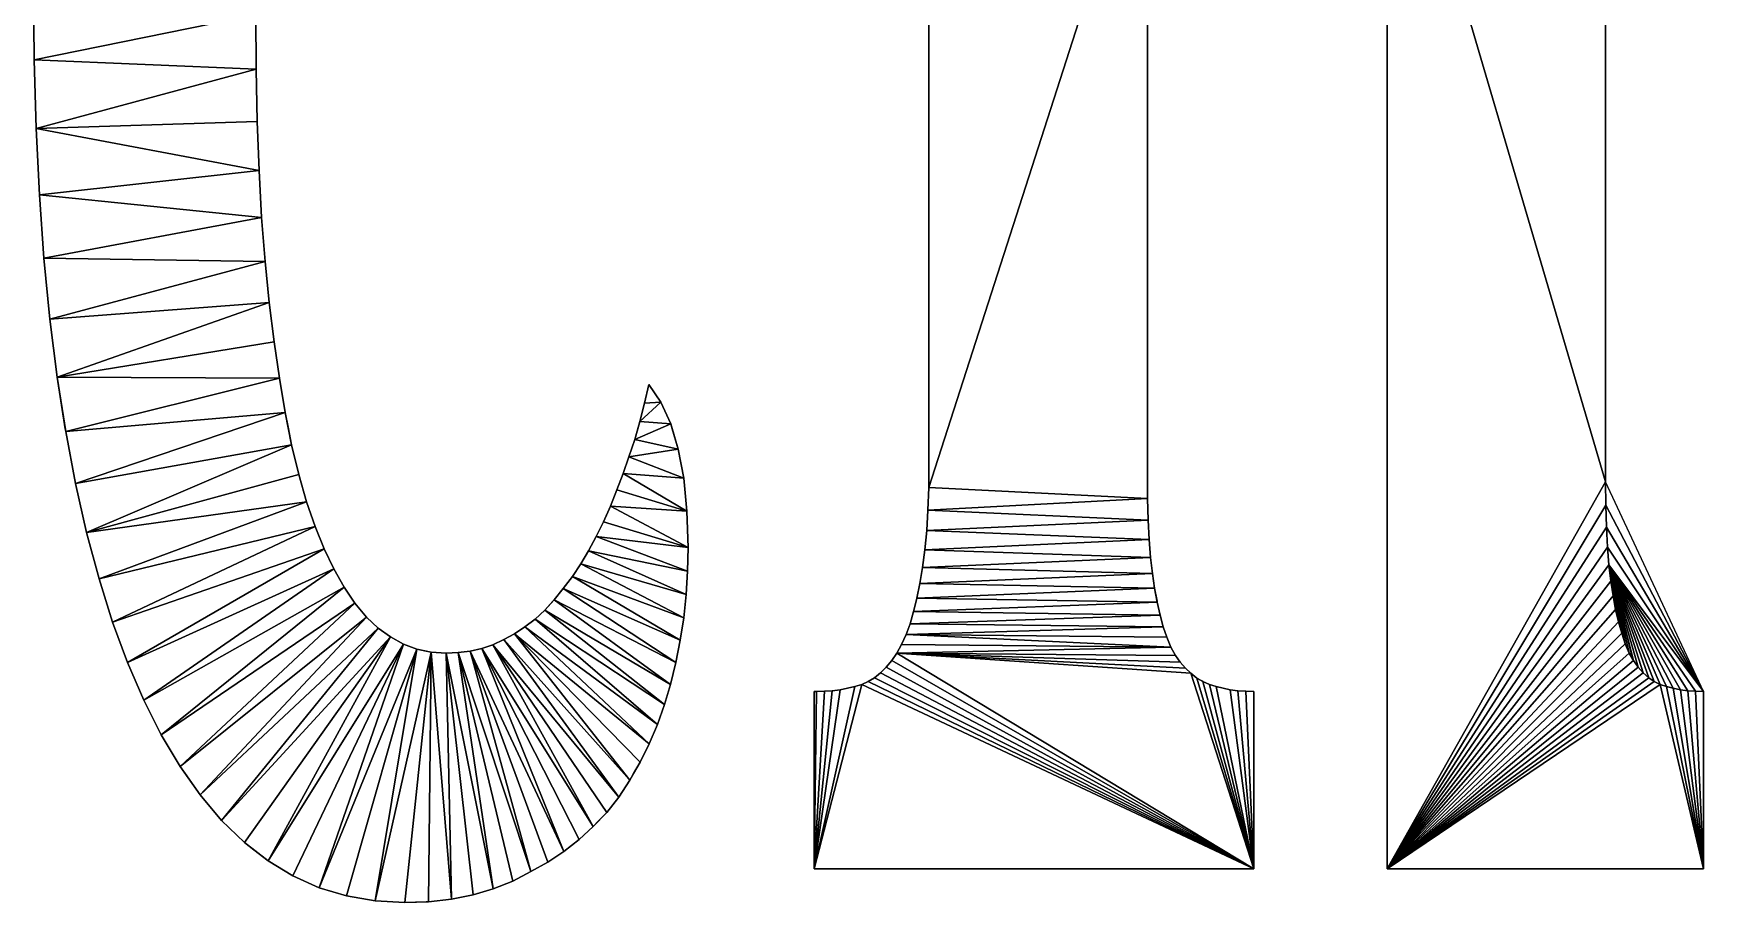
# Model space of a CAD drawing. Header units: inches. Extents: x 62 to 1153, y 3 to 780.
# Drawn here: x 96.132 to 101.093, y 13.444 to 16.026 of the extents above; entities that cross this region are included whole.
import ezdxf

# ---------------------------------------------------------------- set-up
doc = ezdxf.new("R2010")
doc.units = ezdxf.units.IN
doc.header["$MEASUREMENT"] = 0
doc.layers.add('Base', color=3, linetype='Continuous')

msp = doc.modelspace()

# ---------------------------------------------------------------- linework, layer by layer
at = {"layer": 'Base'}
for points in [[(98.792, 17.7395, -43), (98.792, 14.6775, -43), (99.441, 16.6965, -43)], [(98.792, 17.7395, -44), (98.792, 14.6775, -44), (98.792, 17.7395, -43)], [(98.792, 14.6775, -43), (98.792, 17.7395, -43), (98.792, 14.6775, -44)], [(100.153, 16.8995, -43), (100.802, 14.6945, -43), (100.802, 17.0655, -43)], [(100.802, 17.0655, -43), (100.802, 14.6945, -43), (100.802, 14.6945, -44)], [(100.802, 17.0655, -43), (100.802, 14.6945, -44), (100.802, 17.0655, -44)], [(100.153, 16.8995, -43), (100.153, 13.5445, -43), (100.802, 14.6945, -43)], [(100.153, 13.5445, -43), (100.153, 16.8995, -43), (100.153, 16.8995, -44)], [(100.153, 16.8995, -44), (100.153, 13.5445, -44), (100.153, 13.5445, -43)], [(99.441, 16.6965, -43), (98.792, 14.6775, -43), (99.441, 14.6445, -43)], [(99.441, 16.6965, -43), (99.441, 14.6445, -43), (99.441, 14.6445, -44)], [(99.441, 16.6965, -43), (99.441, 14.6445, -44), (99.441, 16.6965, -44)], [(96.132, 16.1595, -44), (96.134, 15.9475, -44), (96.134, 15.9475, -43)], [(96.132, 16.1595, -44), (96.134, 15.9475, -43), (96.132, 16.1595, -43)], [(96.132, 16.1595, -43), (96.134, 15.9475, -43), (96.793, 16.0815, -43)], [(96.794, 15.9195, -43), (96.793, 16.0815, -43), (96.134, 15.9475, -43)], [(96.793, 16.0815, -44), (96.793, 16.0815, -43), (96.794, 15.9195, -43)], [(96.793, 16.0815, -44), (96.794, 15.9195, -43), (96.794, 15.9195, -44)], [(96.134, 15.9475, -43), (96.14, 15.7435, -43), (96.794, 15.9195, -43)], [(96.14, 15.7435, -43), (96.134, 15.9475, -43), (96.14, 15.7435, -44)], [(96.134, 15.9475, -44), (96.14, 15.7435, -44), (96.134, 15.9475, -43)], [(96.797, 15.7645, -43), (96.794, 15.9195, -43), (96.14, 15.7435, -43)], [(96.794, 15.9195, -44), (96.794, 15.9195, -43), (96.797, 15.7645, -44)], [(96.794, 15.9195, -43), (96.797, 15.7645, -43), (96.797, 15.7645, -44)], [(96.803, 15.6185, -43), (96.797, 15.7645, -43), (96.14, 15.7435, -43)], [(96.14, 15.7435, -43), (96.15, 15.5465, -43), (96.803, 15.6185, -43)], [(96.14, 15.7435, -44), (96.15, 15.5465, -44), (96.15, 15.5465, -43)], [(96.14, 15.7435, -44), (96.15, 15.5465, -43), (96.14, 15.7435, -43)], [(96.797, 15.7645, -44), (96.797, 15.7645, -43), (96.803, 15.6185, -43)], [(96.797, 15.7645, -44), (96.803, 15.6185, -43), (96.803, 15.6185, -44)], [(96.81, 15.4795, -43), (96.803, 15.6185, -43), (96.15, 15.5465, -43)], [(96.803, 15.6185, -44), (96.803, 15.6185, -43), (96.81, 15.4795, -43)], [(96.803, 15.6185, -44), (96.81, 15.4795, -43), (96.81, 15.4795, -44)], [(96.15, 15.5465, -43), (96.163, 15.3585, -43), (96.81, 15.4795, -43)], [(96.15, 15.5465, -44), (96.163, 15.3585, -44), (96.163, 15.3585, -43)], [(96.15, 15.5465, -44), (96.163, 15.3585, -43), (96.15, 15.5465, -43)], [(96.82, 15.3485, -43), (96.81, 15.4795, -43), (96.163, 15.3585, -43)], [(96.81, 15.4795, -44), (96.81, 15.4795, -43), (96.82, 15.3485, -43)], [(96.81, 15.4795, -44), (96.82, 15.3485, -43), (96.82, 15.3485, -44)], [(96.163, 15.3585, -43), (96.181, 15.1775, -43), (96.82, 15.3485, -43)], [(96.163, 15.3585, -44), (96.181, 15.1775, -44), (96.181, 15.1775, -43)], [(96.163, 15.3585, -44), (96.181, 15.1775, -43), (96.163, 15.3585, -43)], [(96.832, 15.2265, -43), (96.82, 15.3485, -43), (96.181, 15.1775, -43)], [(96.82, 15.3485, -44), (96.82, 15.3485, -43), (96.832, 15.2265, -43)], [(96.82, 15.3485, -44), (96.832, 15.2265, -43), (96.832, 15.2265, -44)], [(96.181, 15.1775, -43), (96.203, 15.0055, -43), (96.832, 15.2265, -43)], [(96.847, 15.1105, -43), (96.832, 15.2265, -43), (96.203, 15.0055, -43)], [(96.832, 15.2265, -44), (96.832, 15.2265, -43), (96.847, 15.1105, -43)], [(96.832, 15.2265, -44), (96.847, 15.1105, -43), (96.847, 15.1105, -44)], [(96.181, 15.1775, -44), (96.203, 15.0055, -44), (96.203, 15.0055, -43)], [(96.181, 15.1775, -44), (96.203, 15.0055, -43), (96.181, 15.1775, -43)], [(96.863, 15.0025, -43), (96.847, 15.1105, -43), (96.203, 15.0055, -43)], [(96.847, 15.1105, -44), (96.847, 15.1105, -43), (96.863, 15.0025, -43)], [(96.847, 15.1105, -44), (96.863, 15.0025, -43), (96.863, 15.0025, -44)], [(96.203, 15.0055, -43), (96.228, 14.8435, -43), (96.863, 15.0025, -43)], [(96.203, 15.0055, -44), (96.2268, 14.8515, -44), (96.203, 15.0055, -43)], [(96.2268, 14.8515, -44), (96.228, 14.8435, -43), (96.203, 15.0055, -43)], [(96.88, 14.9005, -43), (96.863, 15.0025, -43), (96.228, 14.8435, -43)], [(96.863, 15.0025, -44), (96.863, 15.0025, -43), (96.88, 14.9005, -43)], [(96.863, 15.0025, -44), (96.88, 14.9005, -43), (96.88, 14.9005, -44)], [(97.96, 14.9835, -43), (97.947, 14.9275, -43), (97.996, 14.9305, -43)], [(97.96, 14.9835, -44), (97.947, 14.9275, -44), (97.947, 14.9275, -43)], [(97.96, 14.9835, -44), (97.947, 14.9275, -43), (97.96, 14.9835, -43)], [(97.96, 14.9835, -44), (97.96, 14.9835, -43), (97.996, 14.9305, -43)], [(97.96, 14.9835, -44), (97.996, 14.9305, -43), (97.996, 14.9305, -44)], [(96.228, 14.8435, -43), (96.257, 14.6895, -43), (96.88, 14.9005, -43)], [(96.899, 14.8045, -43), (96.88, 14.9005, -43), (96.257, 14.6895, -43)], [(96.899, 14.8045, -43), (96.8897, 14.8515, -44), (96.88, 14.9005, -43)], [(96.88, 14.9005, -44), (96.88, 14.9005, -43), (96.8897, 14.8515, -44)], [(98.025, 14.8665, -43), (97.996, 14.9305, -43), (97.933, 14.8735, -43)], [(97.947, 14.9275, -43), (97.933, 14.8735, -43), (97.996, 14.9305, -43)], [(97.947, 14.9275, -44), (97.933, 14.8735, -44), (97.933, 14.8735, -43)], [(97.947, 14.9275, -44), (97.933, 14.8735, -43), (97.947, 14.9275, -43)], [(97.996, 14.9305, -44), (97.996, 14.9305, -43), (98.025, 14.8665, -43)], [(97.996, 14.9305, -44), (98.025, 14.8665, -43), (98.025, 14.8665, -44)], [(96.2268, 14.8515, -44), (96.228, 14.8435, -44), (96.228, 14.8435, -43)], [(96.228, 14.8435, -44), (96.257, 14.6895, -44), (96.257, 14.6895, -43)], [(96.228, 14.8435, -44), (96.257, 14.6895, -43), (96.228, 14.8435, -43)], [(96.899, 14.8045, -43), (96.899, 14.8045, -44), (96.8897, 14.8515, -44)], [(97.933, 14.8735, -43), (97.918, 14.8195, -43), (98.025, 14.8665, -43)], [(97.9269, 14.8515, -44), (97.918, 14.8195, -43), (97.933, 14.8735, -43)], [(98.025, 14.8665, -43), (97.918, 14.8195, -43), (98.047, 14.7915, -43)], [(97.9269, 14.8515, -44), (97.918, 14.8195, -44), (97.918, 14.8195, -43)], [(97.933, 14.8735, -44), (97.9269, 14.8515, -44), (97.933, 14.8735, -43)], [(98.025, 14.8665, -44), (98.025, 14.8665, -43), (98.0294, 14.8515, -44)], [(98.025, 14.8665, -43), (98.047, 14.7915, -43), (98.0294, 14.8515, -44)], [(98.047, 14.7915, -44), (98.0294, 14.8515, -44), (98.047, 14.7915, -43)], [(96.257, 14.6895, -43), (96.29, 14.5435, -43), (96.899, 14.8045, -43)], [(96.92, 14.7165, -43), (96.899, 14.8045, -43), (96.29, 14.5435, -43)], [(96.899, 14.8045, -44), (96.899, 14.8045, -43), (96.92, 14.7165, -43)], [(96.899, 14.8045, -44), (96.92, 14.7165, -43), (96.92, 14.7165, -44)], [(97.918, 14.8195, -43), (97.901, 14.7685, -43), (98.047, 14.7915, -43)], [(97.918, 14.8195, -44), (97.901, 14.7685, -44), (97.901, 14.7685, -43)], [(97.918, 14.8195, -44), (97.901, 14.7685, -43), (97.918, 14.8195, -43)], [(98.064, 14.7055, -43), (98.047, 14.7915, -43), (97.901, 14.7685, -43)], [(98.047, 14.7915, -44), (98.047, 14.7915, -43), (98.064, 14.7055, -43)], [(98.047, 14.7915, -44), (98.064, 14.7055, -43), (98.064, 14.7055, -44)], [(97.901, 14.7685, -43), (97.884, 14.7185, -43), (98.064, 14.7055, -43)], [(97.901, 14.7685, -44), (97.884, 14.7185, -44), (97.884, 14.7185, -43)], [(97.901, 14.7685, -44), (97.884, 14.7185, -43), (97.901, 14.7685, -43)], [(96.257, 14.6895, -44), (96.29, 14.5435, -44), (96.29, 14.5435, -43)], [(96.257, 14.6895, -44), (96.29, 14.5435, -43), (96.257, 14.6895, -43)], [(96.943, 14.6345, -43), (96.92, 14.7165, -43), (96.29, 14.5435, -43)], [(96.92, 14.7165, -44), (96.92, 14.7165, -43), (96.943, 14.6345, -43)], [(96.92, 14.7165, -44), (96.943, 14.6345, -43), (96.943, 14.6345, -44)], [(97.884, 14.7185, -43), (97.865, 14.6705, -43), (98.073, 14.6075, -43)], [(97.884, 14.7185, -44), (97.865, 14.6705, -44), (97.865, 14.6705, -43)], [(97.884, 14.7185, -44), (97.865, 14.6705, -43), (97.884, 14.7185, -43)], [(98.064, 14.7055, -43), (97.884, 14.7185, -43), (98.073, 14.6075, -43)], [(98.064, 14.7055, -44), (98.064, 14.7055, -43), (98.073, 14.6075, -43)], [(98.064, 14.7055, -44), (98.073, 14.6075, -43), (98.073, 14.6075, -44)], [(100.803, 14.6245, -43), (100.802, 14.6945, -43), (100.153, 13.5445, -43)], [(100.802, 14.6945, -44), (100.803, 14.6245, -44), (101.093, 14.0715, -44)], [(100.802, 14.6945, -44), (100.802, 14.6945, -43), (100.803, 14.6245, -43)], [(100.802, 14.6945, -44), (100.803, 14.6245, -43), (100.803, 14.6245, -44)], [(97.865, 14.6705, -43), (97.846, 14.6215, -43), (98.073, 14.6075, -43)], [(97.865, 14.6705, -44), (97.846, 14.6215, -44), (97.846, 14.6215, -43)], [(97.865, 14.6705, -44), (97.846, 14.6215, -43), (97.865, 14.6705, -43)], [(98.792, 14.6775, -43), (98.789, 14.6105, -43), (99.441, 14.6445, -43)], [(98.792, 14.6775, -44), (98.789, 14.6105, -44), (98.789, 14.6105, -43)], [(98.792, 14.6775, -44), (98.789, 14.6105, -43), (98.792, 14.6775, -43)], [(99.443, 14.5805, -43), (99.441, 14.6445, -43), (98.789, 14.6105, -43)], [(99.441, 14.6445, -44), (99.441, 14.6445, -43), (99.443, 14.5805, -43)], [(99.441, 14.6445, -44), (99.443, 14.5805, -43), (99.443, 14.5805, -44)], [(96.29, 14.5435, -43), (96.327, 14.4065, -43), (96.943, 14.6345, -43)], [(96.969, 14.5615, -43), (96.943, 14.6345, -43), (96.327, 14.4065, -43)], [(96.943, 14.6345, -44), (96.943, 14.6345, -43), (96.969, 14.5615, -43)], [(96.943, 14.6345, -44), (96.969, 14.5615, -43), (96.969, 14.5615, -44)], [(97.846, 14.6215, -43), (97.825, 14.5755, -43), (98.077, 14.4995, -43)], [(97.825, 14.5755, -43), (97.846, 14.6215, -43), (97.843, 14.615, -44)], [(97.843, 14.615, -44), (97.825, 14.5755, -44), (97.825, 14.5755, -43)], [(97.846, 14.6215, -44), (97.843, 14.615, -44), (97.846, 14.6215, -43)], [(98.077, 14.4995, -43), (98.073, 14.6075, -43), (97.846, 14.6215, -43)], [(98.073, 14.6075, -44), (98.073, 14.6075, -43), (98.077, 14.4995, -43)], [(98.073, 14.6075, -44), (98.077, 14.4995, -43), (98.077, 14.4995, -44)], [(98.789, 14.6105, -43), (98.786, 14.5495, -43), (99.443, 14.5805, -43)], [(98.789, 14.6105, -44), (98.786, 14.5495, -44), (98.786, 14.5495, -43)], [(98.789, 14.6105, -44), (98.786, 14.5495, -43), (98.789, 14.6105, -43)], [(100.805, 14.5595, -43), (100.803, 14.6245, -43), (100.153, 13.5445, -43)], [(100.803, 14.6245, -44), (100.805, 14.5595, -44), (101.093, 14.0715, -44)], [(100.803, 14.6245, -44), (100.803, 14.6245, -43), (100.805, 14.5595, -43)], [(100.803, 14.6245, -44), (100.805, 14.5595, -43), (100.805, 14.5595, -44)], [(96.29, 14.5435, -44), (96.327, 14.4065, -44), (96.327, 14.4065, -43)], [(96.29, 14.5435, -44), (96.327, 14.4065, -43), (96.29, 14.5435, -43)], [(96.327, 14.4065, -43), (96.367, 14.2775, -43), (96.969, 14.5615, -43)], [(96.996, 14.4955, -43), (96.969, 14.5615, -43), (96.367, 14.2775, -43)], [(96.969, 14.5615, -44), (96.969, 14.5615, -43), (96.996, 14.4955, -43)], [(96.969, 14.5615, -44), (96.996, 14.4955, -43), (96.996, 14.4955, -44)], [(97.825, 14.5755, -43), (97.804, 14.5315, -43), (98.077, 14.4995, -43)], [(97.804, 14.5315, -43), (97.825, 14.5755, -43), (97.811, 14.5461, -44)], [(97.811, 14.5461, -44), (97.804, 14.5315, -44), (97.804, 14.5315, -43)], [(97.825, 14.5755, -44), (97.811, 14.5461, -44), (97.825, 14.5755, -43)], [(98.786, 14.5495, -43), (98.78, 14.4925, -43), (99.446, 14.5225, -43)], [(98.786, 14.5495, -44), (98.78, 14.4925, -44), (98.78, 14.4925, -43)], [(98.786, 14.5495, -44), (98.78, 14.4925, -43), (98.786, 14.5495, -43)], [(99.446, 14.5225, -43), (99.443, 14.5805, -43), (98.786, 14.5495, -43)], [(99.443, 14.5805, -44), (99.443, 14.5805, -43), (99.446, 14.5225, -43)], [(99.443, 14.5805, -44), (99.446, 14.5225, -43), (99.446, 14.5225, -44)], [(100.808, 14.5005, -43), (100.805, 14.5595, -43), (100.153, 13.5445, -43)], [(100.805, 14.5595, -44), (100.808, 14.5005, -44), (101.093, 14.0715, -44)], [(100.805, 14.5595, -44), (100.805, 14.5595, -43), (100.808, 14.5005, -43)], [(100.805, 14.5595, -44), (100.808, 14.5005, -43), (100.808, 14.5005, -44)], [(96.367, 14.2775, -43), (96.412, 14.1575, -43), (96.996, 14.4955, -43)], [(97.024, 14.4355, -43), (96.996, 14.4955, -43), (96.412, 14.1575, -43)], [(96.996, 14.4955, -44), (96.996, 14.4955, -43), (97.024, 14.4355, -43)], [(96.996, 14.4955, -44), (97.024, 14.4355, -43), (97.024, 14.4355, -44)], [(97.781, 14.4895, -43), (97.758, 14.4505, -43), (98.071, 14.3595, -43)], [(97.781, 14.4895, -44), (97.758, 14.4505, -44), (97.758, 14.4505, -43)], [(97.781, 14.4895, -44), (97.758, 14.4505, -43), (97.781, 14.4895, -43)], [(97.804, 14.5315, -43), (97.781, 14.4895, -43), (98.075, 14.4285, -43)], [(97.804, 14.5315, -44), (97.781, 14.4895, -44), (97.781, 14.4895, -43)], [(97.804, 14.5315, -44), (97.781, 14.4895, -43), (97.804, 14.5315, -43)], [(98.071, 14.3595, -43), (98.075, 14.4285, -43), (97.781, 14.4895, -43)], [(98.075, 14.4285, -43), (98.077, 14.4995, -43), (97.804, 14.5315, -43)], [(98.077, 14.4995, -44), (98.077, 14.4995, -43), (98.075, 14.4285, -43)], [(98.077, 14.4995, -44), (98.075, 14.4285, -43), (98.075, 14.4285, -44)], [(98.78, 14.4925, -43), (98.773, 14.4395, -43), (99.45, 14.4695, -43)], [(98.78, 14.4925, -44), (98.773, 14.4395, -44), (98.773, 14.4395, -43)], [(98.78, 14.4925, -44), (98.773, 14.4395, -43), (98.78, 14.4925, -43)], [(99.45, 14.4695, -43), (99.446, 14.5225, -43), (98.78, 14.4925, -43)], [(99.446, 14.5225, -44), (99.446, 14.5225, -43), (99.45, 14.4695, -43)], [(99.446, 14.5225, -44), (99.45, 14.4695, -43), (99.45, 14.4695, -44)], [(100.812, 14.4475, -43), (100.808, 14.5005, -43), (100.153, 13.5445, -43)], [(100.808, 14.5005, -44), (100.812, 14.4475, -44), (101.093, 14.0715, -44)], [(100.808, 14.5005, -44), (100.808, 14.5005, -43), (100.812, 14.4475, -43)], [(100.808, 14.5005, -44), (100.812, 14.4475, -43), (100.812, 14.4475, -44)], [(97.758, 14.4505, -43), (97.733, 14.4135, -43), (98.064, 14.2905, -43)], [(97.758, 14.4505, -44), (97.733, 14.4135, -44), (97.733, 14.4135, -43)], [(97.758, 14.4505, -44), (97.733, 14.4135, -43), (97.758, 14.4505, -43)], [(98.064, 14.2905, -43), (98.071, 14.3595, -43), (97.758, 14.4505, -43)], [(98.773, 14.4395, -43), (98.765, 14.3925, -43), (99.456, 14.4215, -43)], [(98.773, 14.4395, -44), (98.765, 14.3925, -44), (98.765, 14.3925, -43)], [(98.773, 14.4395, -44), (98.765, 14.3925, -43), (98.773, 14.4395, -43)], [(99.456, 14.4215, -43), (99.45, 14.4695, -43), (98.773, 14.4395, -43)], [(99.45, 14.4695, -44), (99.45, 14.4695, -43), (99.456, 14.4215, -43)], [(99.45, 14.4695, -44), (99.456, 14.4215, -43), (99.456, 14.4215, -44)], [(100.817, 14.3995, -43), (100.812, 14.4475, -43), (100.153, 13.5445, -43)], [(100.812, 14.4475, -44), (100.817, 14.3995, -44), (100.85, 14.2445, -44)], [(100.85, 14.2445, -44), (100.86, 14.2135, -44), (100.812, 14.4475, -44)], [(100.86, 14.2135, -44), (100.872, 14.1855, -44), (100.812, 14.4475, -44)], [(100.872, 14.1855, -44), (100.883, 14.1669, -44), (100.812, 14.4475, -44)], [(100.883, 14.1669, -44), (100.885, 14.1635, -44), (100.812, 14.4475, -44)], [(100.885, 14.1635, -44), (100.899, 14.1435, -44), (100.812, 14.4475, -44)], [(100.899, 14.1435, -44), (100.914, 14.1265, -44), (100.812, 14.4475, -44)], [(100.93, 14.1125, -44), (100.946, 14.1015, -44), (100.812, 14.4475, -44)], [(100.946, 14.1015, -44), (100.964, 14.0925, -44), (100.812, 14.4475, -44)], [(100.914, 14.1265, -44), (100.93, 14.1125, -44), (100.812, 14.4475, -44)], [(100.964, 14.0925, -44), (100.983, 14.0865, -44), (100.812, 14.4475, -44)], [(100.983, 14.0865, -44), (101.003, 14.0815, -44), (100.812, 14.4475, -44)], [(101.003, 14.0815, -44), (101.024, 14.0765, -44), (100.812, 14.4475, -44)], [(101.024, 14.0765, -44), (101.046, 14.0735, -44), (100.812, 14.4475, -44)], [(101.046, 14.0735, -44), (101.069, 14.0725, -44), (100.812, 14.4475, -44)], [(101.069, 14.0725, -44), (101.093, 14.0715, -44), (100.812, 14.4475, -44)], [(100.812, 14.4475, -44), (100.812, 14.4475, -43), (100.817, 14.3995, -43)], [(100.812, 14.4475, -44), (100.817, 14.3995, -43), (100.817, 14.3995, -44)], [(96.327, 14.4065, -44), (96.367, 14.2775, -44), (96.367, 14.2775, -43)], [(96.327, 14.4065, -44), (96.367, 14.2775, -43), (96.327, 14.4065, -43)], [(96.46, 14.0455, -43), (97.024, 14.4355, -43), (96.412, 14.1575, -43)], [(97.024, 14.4355, -43), (96.46, 14.0455, -43), (97.055, 14.3815, -43)], [(97.024, 14.4355, -44), (97.024, 14.4355, -43), (97.055, 14.3815, -43)], [(97.024, 14.4355, -44), (97.055, 14.3815, -43), (97.055, 14.3815, -44)], [(97.733, 14.4135, -43), (97.706, 14.3775, -43), (98.053, 14.2235, -43)], [(97.733, 14.4135, -44), (97.706, 14.3775, -44), (97.706, 14.3775, -43)], [(97.733, 14.4135, -44), (97.706, 14.3775, -43), (97.733, 14.4135, -43)], [(98.053, 14.2235, -43), (98.064, 14.2905, -43), (97.733, 14.4135, -43)], [(98.075, 14.4285, -44), (98.075, 14.4285, -43), (98.071, 14.3595, -43)], [(98.075, 14.4285, -44), (98.071, 14.3595, -43), (98.071, 14.3595, -44)], [(98.756, 14.3485, -43), (99.462, 14.3785, -43), (98.765, 14.3925, -43)], [(98.765, 14.3925, -44), (98.756, 14.3485, -44), (98.756, 14.3485, -43)], [(98.765, 14.3925, -44), (98.756, 14.3485, -43), (98.765, 14.3925, -43)], [(99.456, 14.4215, -43), (98.765, 14.3925, -43), (99.462, 14.3785, -43)], [(99.456, 14.4215, -44), (99.456, 14.4215, -43), (99.462, 14.3785, -43)], [(99.456, 14.4215, -44), (99.462, 14.3785, -43), (99.462, 14.3785, -44)], [(100.824, 14.3555, -43), (100.817, 14.3995, -43), (100.153, 13.5445, -43)], [(100.824, 14.3555, -44), (100.85, 14.2445, -44), (100.817, 14.3995, -44)], [(100.817, 14.3995, -44), (100.817, 14.3995, -43), (100.824, 14.3555, -43)], [(100.817, 14.3995, -44), (100.824, 14.3555, -43), (100.824, 14.3555, -44)], [(96.512, 13.9425, -43), (97.055, 14.3815, -43), (96.46, 14.0455, -43)], [(97.055, 14.3815, -43), (96.512, 13.9425, -43), (97.087, 14.3335, -43)], [(97.055, 14.3815, -44), (97.055, 14.3815, -43), (97.087, 14.3335, -43)], [(97.055, 14.3815, -44), (97.087, 14.3335, -43), (97.087, 14.3335, -44)], [(97.679, 14.3435, -43), (97.651, 14.3135, -43), (98.024, 14.0925, -43)], [(97.6753, 14.3395, -44), (97.651, 14.3135, -43), (97.679, 14.3435, -43)], [(97.6753, 14.3395, -44), (97.651, 14.3135, -44), (97.651, 14.3135, -43)], [(97.679, 14.3435, -44), (97.6753, 14.3395, -44), (97.679, 14.3435, -43)], [(97.706, 14.3775, -43), (97.679, 14.3435, -43), (98.04, 14.1575, -43)], [(97.706, 14.3775, -44), (97.679, 14.3435, -44), (97.679, 14.3435, -43)], [(97.706, 14.3775, -44), (97.679, 14.3435, -43), (97.706, 14.3775, -43)], [(98.024, 14.0925, -43), (98.04, 14.1575, -43), (97.679, 14.3435, -43)], [(98.04, 14.1575, -43), (98.053, 14.2235, -43), (97.706, 14.3775, -43)], [(98.071, 14.3595, -43), (98.064, 14.2905, -43), (98.069, 14.3395, -44)], [(98.064, 14.2905, -44), (98.069, 14.3395, -44), (98.064, 14.2905, -43)], [(98.071, 14.3595, -44), (98.071, 14.3595, -43), (98.069, 14.3395, -44)], [(98.756, 14.3485, -43), (98.746, 14.3095, -43), (99.47, 14.3365, -43)], [(98.746, 14.3095, -43), (98.756, 14.3485, -43), (98.7537, 14.3395, -44)], [(98.746, 14.3095, -44), (98.746, 14.3095, -43), (98.7537, 14.3395, -44)], [(98.756, 14.3485, -44), (98.7537, 14.3395, -44), (98.756, 14.3485, -43)], [(99.462, 14.3785, -43), (98.756, 14.3485, -43), (99.47, 14.3365, -43)], [(99.47, 14.3365, -43), (99.4695, 14.3395, -44), (99.462, 14.3785, -43)], [(99.462, 14.3785, -44), (99.462, 14.3785, -43), (99.4695, 14.3395, -44)], [(99.47, 14.3365, -43), (99.47, 14.3365, -44), (99.4695, 14.3395, -44)], [(100.831, 14.3155, -43), (100.824, 14.3555, -43), (100.153, 13.5445, -43)], [(100.84, 14.2785, -44), (100.85, 14.2445, -44), (100.824, 14.3555, -44)], [(100.831, 14.3155, -44), (100.84, 14.2785, -44), (100.824, 14.3555, -44)], [(100.824, 14.3555, -44), (100.824, 14.3555, -43), (100.831, 14.3155, -43)], [(100.824, 14.3555, -44), (100.831, 14.3155, -43), (100.831, 14.3155, -44)], [(96.568, 13.8485, -43), (97.087, 14.3335, -43), (96.512, 13.9425, -43)], [(97.121, 14.2925, -43), (97.087, 14.3335, -43), (96.568, 13.8485, -43)], [(96.568, 13.8485, -43), (96.627, 13.7645, -43), (97.121, 14.2925, -43)], [(97.156, 14.2595, -43), (97.121, 14.2925, -43), (96.627, 13.7645, -43)], [(97.087, 14.3335, -44), (97.087, 14.3335, -43), (97.121, 14.2925, -43)], [(97.087, 14.3335, -44), (97.121, 14.2925, -43), (97.121, 14.2925, -44)], [(97.121, 14.2925, -44), (97.121, 14.2925, -43), (97.156, 14.2595, -43)], [(97.121, 14.2925, -44), (97.156, 14.2595, -43), (97.156, 14.2595, -44)], [(97.651, 14.3135, -43), (97.622, 14.2865, -43), (98.007, 14.0325, -43)], [(97.622, 14.2865, -44), (97.622, 14.2865, -43), (97.651, 14.3135, -43)], [(97.622, 14.2865, -44), (97.651, 14.3135, -43), (97.651, 14.3135, -44)], [(98.007, 14.0325, -43), (98.024, 14.0925, -43), (97.651, 14.3135, -43)], [(98.064, 14.2905, -44), (98.064, 14.2905, -43), (98.053, 14.2235, -43)], [(98.064, 14.2905, -44), (98.053, 14.2235, -43), (98.053, 14.2235, -44)], [(98.746, 14.3095, -43), (98.736, 14.2725, -43), (99.479, 14.2985, -43)], [(98.736, 14.2725, -43), (98.746, 14.3095, -43), (98.736, 14.2725, -44)], [(98.746, 14.3095, -44), (98.736, 14.2725, -44), (98.746, 14.3095, -43)], [(99.488, 14.2635, -43), (99.479, 14.2985, -43), (98.736, 14.2725, -43)], [(99.479, 14.2985, -43), (99.47, 14.3365, -43), (98.746, 14.3095, -43)], [(99.479, 14.2985, -43), (99.479, 14.2985, -44), (99.47, 14.3365, -43)], [(99.47, 14.3365, -44), (99.47, 14.3365, -43), (99.479, 14.2985, -44)], [(99.488, 14.2635, -43), (99.488, 14.2635, -44), (99.479, 14.2985, -43)], [(99.479, 14.2985, -44), (99.479, 14.2985, -43), (99.488, 14.2635, -44)], [(100.84, 14.2785, -43), (100.831, 14.3155, -43), (100.153, 13.5445, -43)], [(100.831, 14.3155, -44), (100.831, 14.3155, -43), (100.84, 14.2785, -43)], [(100.831, 14.3155, -44), (100.84, 14.2785, -43), (100.84, 14.2785, -44)], [(96.367, 14.2775, -44), (96.412, 14.1575, -44), (96.412, 14.1575, -43)], [(96.367, 14.2775, -44), (96.412, 14.1575, -43), (96.367, 14.2775, -43)], [(96.627, 13.7645, -43), (96.691, 13.6885, -43), (97.156, 14.2595, -43)], [(97.193, 14.2335, -43), (97.156, 14.2595, -43), (96.691, 13.6885, -43)], [(97.156, 14.2595, -44), (97.156, 14.2595, -43), (97.193, 14.2335, -43)], [(97.156, 14.2595, -44), (97.193, 14.2335, -43), (97.193, 14.2335, -44)], [(97.529, 14.2255, -43), (97.904, 13.8085, -43), (97.561, 14.2425, -43)], [(97.529, 14.2255, -44), (97.529, 14.2255, -43), (97.561, 14.2425, -43)], [(97.529, 14.2255, -44), (97.561, 14.2425, -43), (97.561, 14.2425, -44)], [(97.592, 14.2635, -43), (97.561, 14.2425, -43), (97.961, 13.9165, -43)], [(97.561, 14.2425, -44), (97.561, 14.2425, -43), (97.592, 14.2635, -43)], [(97.561, 14.2425, -44), (97.592, 14.2635, -43), (97.592, 14.2635, -44)], [(97.934, 13.8615, -43), (97.961, 13.9165, -43), (97.561, 14.2425, -43)], [(97.934, 13.8615, -43), (97.561, 14.2425, -43), (97.904, 13.8085, -43)], [(97.622, 14.2865, -43), (97.592, 14.2635, -43), (97.986, 13.9735, -43)], [(97.592, 14.2635, -44), (97.592, 14.2635, -43), (97.622, 14.2865, -43)], [(97.592, 14.2635, -44), (97.622, 14.2865, -43), (97.622, 14.2865, -44)], [(97.961, 13.9165, -43), (97.986, 13.9735, -43), (97.592, 14.2635, -43)], [(97.986, 13.9735, -43), (98.007, 14.0325, -43), (97.622, 14.2865, -43)], [(98.724, 14.2405, -43), (98.711, 14.2115, -43), (99.511, 14.2035, -43)], [(98.711, 14.2115, -43), (98.724, 14.2405, -43), (98.711, 14.2115, -44)], [(98.724, 14.2405, -44), (98.711, 14.2115, -44), (98.724, 14.2405, -43)], [(98.736, 14.2725, -43), (98.724, 14.2405, -43), (99.488, 14.2635, -43)], [(98.736, 14.2725, -43), (98.736, 14.2725, -44), (98.724, 14.2405, -43)], [(98.724, 14.2405, -43), (98.736, 14.2725, -44), (98.724, 14.2405, -44)], [(99.499, 14.2325, -43), (99.488, 14.2635, -43), (98.724, 14.2405, -43)], [(99.511, 14.2035, -43), (99.499, 14.2325, -43), (98.724, 14.2405, -43)], [(99.499, 14.2325, -44), (99.488, 14.2635, -44), (99.499, 14.2325, -43)], [(99.488, 14.2635, -43), (99.499, 14.2325, -43), (99.488, 14.2635, -44)], [(100.85, 14.2445, -43), (100.84, 14.2785, -43), (100.153, 13.5445, -43)], [(100.86, 14.2135, -43), (100.85, 14.2445, -43), (100.153, 13.5445, -43)], [(100.84, 14.2785, -44), (100.84, 14.2785, -43), (100.85, 14.2445, -43)], [(100.84, 14.2785, -44), (100.85, 14.2445, -43), (100.85, 14.2445, -44)], [(100.85, 14.2445, -44), (100.85, 14.2445, -43), (100.86, 14.2135, -43)], [(100.85, 14.2445, -44), (100.86, 14.2135, -43), (100.86, 14.2135, -44)], [(96.691, 13.6885, -43), (96.759, 13.6225, -43), (97.193, 14.2335, -43)], [(96.759, 13.6225, -43), (96.829, 13.5685, -43), (97.193, 14.2335, -43)], [(97.231, 14.2125, -43), (97.193, 14.2335, -43), (96.829, 13.5685, -43)], [(96.829, 13.5685, -43), (96.903, 13.5235, -43), (97.231, 14.2125, -43)], [(96.903, 13.5235, -43), (96.981, 13.4885, -43), (97.231, 14.2125, -43)], [(97.271, 14.1975, -43), (97.231, 14.2125, -43), (96.981, 13.4885, -43)], [(96.981, 13.4885, -43), (97.062, 13.4645, -43), (97.271, 14.1975, -43)], [(97.062, 13.4645, -43), (97.147, 13.4495, -43), (97.271, 14.1975, -43)], [(97.314, 14.1885, -43), (97.271, 14.1975, -43), (97.147, 13.4495, -43)], [(97.147, 13.4495, -43), (97.235, 13.4445, -43), (97.314, 14.1885, -43)], [(97.193, 14.2335, -44), (97.193, 14.2335, -43), (97.231, 14.2125, -43)], [(97.193, 14.2335, -44), (97.231, 14.2125, -43), (97.231, 14.2125, -44)], [(97.231, 14.2125, -44), (97.231, 14.2125, -43), (97.271, 14.1975, -43)], [(97.231, 14.2125, -44), (97.271, 14.1975, -43), (97.271, 14.1975, -44)], [(97.235, 13.4445, -43), (97.306, 13.4465, -43), (97.314, 14.1885, -43)], [(97.271, 14.1975, -44), (97.271, 14.1975, -43), (97.299, 14.1916, -44)], [(97.271, 14.1975, -43), (97.314, 14.1885, -43), (97.299, 14.1916, -44)], [(97.314, 14.1885, -44), (97.299, 14.1916, -44), (97.314, 14.1885, -43)], [(97.306, 13.4465, -43), (97.374, 13.4545, -43), (97.314, 14.1885, -43)], [(97.358, 14.1855, -43), (97.314, 14.1885, -43), (97.374, 13.4545, -43)], [(97.314, 14.1885, -44), (97.314, 14.1885, -43), (97.358, 14.1855, -43)], [(97.314, 14.1885, -44), (97.358, 14.1855, -43), (97.358, 14.1855, -44)], [(97.429, 14.1915, -43), (97.394, 14.1875, -43), (97.61, 13.5365, -43)], [(97.394, 14.1875, -44), (97.394, 14.1875, -43), (97.429, 14.1915, -43)], [(97.394, 14.1875, -44), (97.429, 14.1915, -43), (97.429, 14.1915, -44)], [(97.464, 14.1995, -43), (97.429, 14.1915, -43), (97.708, 13.5965, -43)], [(97.429, 14.1915, -44), (97.429, 14.1915, -43), (97.464, 14.1995, -43)], [(97.429, 14.1915, -44), (97.464, 14.1995, -43), (97.464, 14.1995, -44)], [(97.61, 13.5365, -43), (97.66, 13.5645, -43), (97.429, 14.1915, -43)], [(97.66, 13.5645, -43), (97.708, 13.5965, -43), (97.429, 14.1915, -43)], [(97.497, 14.2105, -43), (97.464, 14.1995, -43), (97.795, 13.6705, -43)], [(97.464, 14.1995, -44), (97.464, 14.1995, -43), (97.497, 14.2105, -43)], [(97.464, 14.1995, -44), (97.497, 14.2105, -43), (97.497, 14.2105, -44)], [(97.708, 13.5965, -43), (97.753, 13.6315, -43), (97.464, 14.1995, -43)], [(97.753, 13.6315, -43), (97.795, 13.6705, -43), (97.464, 14.1995, -43)], [(97.529, 14.2255, -43), (97.497, 14.2105, -43), (97.871, 13.7575, -43)], [(97.497, 14.2105, -44), (97.497, 14.2105, -43), (97.529, 14.2255, -43)], [(97.497, 14.2105, -44), (97.529, 14.2255, -43), (97.529, 14.2255, -44)], [(97.795, 13.6705, -43), (97.835, 13.7125, -43), (97.497, 14.2105, -43)], [(97.835, 13.7125, -43), (97.871, 13.7575, -43), (97.497, 14.2105, -43)], [(97.904, 13.8085, -43), (97.529, 14.2255, -43), (97.871, 13.7575, -43)], [(98.053, 14.2235, -44), (98.053, 14.2235, -43), (98.04, 14.1575, -43)], [(98.053, 14.2235, -44), (98.04, 14.1575, -43), (98.04, 14.1575, -44)], [(98.711, 14.2115, -43), (98.697, 14.1855, -43), (99.511, 14.2035, -43)], [(98.697, 14.1855, -43), (98.711, 14.2115, -43), (98.697, 14.1855, -44)], [(98.711, 14.2115, -43), (98.711, 14.2115, -44), (98.697, 14.1855, -44)], [(99.524, 14.1785, -43), (99.511, 14.2035, -43), (98.697, 14.1855, -43)], [(99.499, 14.2325, -44), (99.499, 14.2325, -43), (99.511, 14.2035, -43)], [(99.511, 14.2035, -44), (99.499, 14.2325, -44), (99.511, 14.2035, -43)], [(99.524, 14.1785, -43), (99.524, 14.1785, -44), (99.511, 14.2035, -43)], [(99.524, 14.1785, -44), (99.511, 14.2035, -44), (99.511, 14.2035, -43)], [(100.86, 14.2135, -43), (100.153, 13.5445, -43), (100.872, 14.1855, -43)], [(100.86, 14.2135, -44), (100.86, 14.2135, -43), (100.872, 14.1855, -43)], [(100.86, 14.2135, -44), (100.872, 14.1855, -43), (100.872, 14.1855, -44)], [(96.412, 14.1575, -44), (96.46, 14.0455, -44), (96.46, 14.0455, -43)], [(96.412, 14.1575, -44), (96.46, 14.0455, -43), (96.412, 14.1575, -43)], [(97.394, 14.1875, -43), (97.358, 14.1855, -43), (97.498, 13.4855, -43)], [(97.358, 14.1855, -44), (97.358, 14.1855, -43), (97.394, 14.1875, -43)], [(97.358, 14.1855, -44), (97.394, 14.1875, -43), (97.394, 14.1875, -44)], [(97.374, 13.4545, -43), (97.438, 13.4675, -43), (97.358, 14.1855, -43)], [(97.438, 13.4675, -43), (97.498, 13.4855, -43), (97.358, 14.1855, -43)], [(97.498, 13.4855, -43), (97.556, 13.5085, -43), (97.394, 14.1875, -43)], [(97.556, 13.5085, -43), (97.61, 13.5365, -43), (97.394, 14.1875, -43)], [(98.04, 14.1575, -44), (98.04, 14.1575, -43), (98.024, 14.0925, -43)], [(98.04, 14.1575, -44), (98.024, 14.0925, -43), (98.024, 14.0925, -44)], [(98.665, 14.1435, -43), (98.648, 14.1265, -43), (99.757, 13.5445, -43)], [(98.648, 14.1265, -44), (98.648, 14.1265, -43), (98.665, 14.1435, -43)], [(98.648, 14.1265, -44), (98.665, 14.1435, -43), (98.665, 14.1435, -44)], [(98.682, 14.1635, -43), (98.665, 14.1435, -43), (99.757, 13.5445, -43)], [(98.682, 14.1635, -44), (98.665, 14.1435, -43), (98.682, 14.1635, -43)], [(98.682, 14.1635, -44), (98.665, 14.1435, -44), (98.665, 14.1435, -43)], [(98.697, 14.1855, -43), (98.682, 14.1635, -43), (99.757, 13.5445, -43)], [(98.697, 14.1855, -44), (98.682, 14.1635, -44), (98.682, 14.1635, -43)], [(98.697, 14.1855, -44), (98.682, 14.1635, -43), (98.697, 14.1855, -43)], [(99.757, 13.5445, -43), (99.57, 14.1255, -43), (98.697, 14.1855, -43)], [(99.57, 14.1255, -43), (99.554, 14.1405, -43), (98.697, 14.1855, -43)], [(99.554, 14.1405, -43), (99.538, 14.1585, -43), (98.697, 14.1855, -43)], [(99.538, 14.1585, -43), (99.524, 14.1785, -43), (98.697, 14.1855, -43)], [(99.524, 14.1785, -44), (99.524, 14.1785, -43), (99.538, 14.1585, -43)], [(99.538, 14.1585, -44), (99.524, 14.1785, -44), (99.538, 14.1585, -43)], [(99.554, 14.1405, -44), (99.538, 14.1585, -43), (99.554, 14.1405, -43)], [(99.554, 14.1405, -44), (99.538, 14.1585, -44), (99.538, 14.1585, -43)], [(99.554, 14.1405, -44), (99.554, 14.1405, -43), (99.57, 14.1255, -43)], [(99.57, 14.1255, -44), (99.554, 14.1405, -44), (99.57, 14.1255, -43)], [(100.872, 14.1855, -43), (100.153, 13.5445, -43), (100.885, 14.1635, -43)], [(100.899, 14.1435, -43), (100.885, 14.1635, -43), (100.153, 13.5445, -43)], [(100.914, 14.1265, -43), (100.899, 14.1435, -43), (100.153, 13.5445, -43)], [(100.872, 14.1855, -44), (100.872, 14.1855, -43), (100.883, 14.1669, -44)], [(100.872, 14.1855, -43), (100.885, 14.1635, -43), (100.883, 14.1669, -44)], [(100.885, 14.1635, -44), (100.883, 14.1669, -44), (100.885, 14.1635, -43)], [(100.885, 14.1635, -44), (100.885, 14.1635, -43), (100.899, 14.1435, -43)], [(100.885, 14.1635, -44), (100.899, 14.1435, -43), (100.899, 14.1435, -44)], [(100.899, 14.1435, -44), (100.899, 14.1435, -43), (100.914, 14.1265, -43)], [(100.899, 14.1435, -44), (100.914, 14.1265, -43), (100.914, 14.1265, -44)], [(98.024, 14.0925, -44), (98.024, 14.0925, -43), (98.007, 14.0325, -43)], [(98.024, 14.0925, -44), (98.007, 14.0325, -43), (98.007, 14.0325, -44)], [(98.451, 13.5445, -43), (98.593, 14.0925, -43), (98.572, 14.0865, -43)], [(98.451, 13.5445, -43), (99.757, 13.5445, -43), (98.593, 14.0925, -43)], [(98.593, 14.0925, -43), (98.593, 14.0925, -44), (98.572, 14.0865, -43)], [(98.572, 14.0865, -44), (98.572, 14.0865, -43), (98.593, 14.0925, -44)], [(98.612, 14.1015, -43), (98.593, 14.0925, -43), (99.757, 13.5445, -43)], [(98.612, 14.1015, -43), (98.612, 14.1015, -44), (98.593, 14.0925, -43)], [(98.593, 14.0925, -44), (98.593, 14.0925, -43), (98.612, 14.1015, -44)], [(98.63, 14.1125, -43), (98.612, 14.1015, -43), (99.757, 13.5445, -43)], [(98.612, 14.1015, -44), (98.612, 14.1015, -43), (98.63, 14.1125, -43)], [(98.612, 14.1015, -44), (98.63, 14.1125, -43), (98.63, 14.1125, -44)], [(98.648, 14.1265, -43), (98.63, 14.1125, -43), (99.757, 13.5445, -43)], [(98.648, 14.1265, -43), (98.648, 14.1265, -44), (98.63, 14.1125, -43)], [(98.63, 14.1125, -44), (98.63, 14.1125, -43), (98.648, 14.1265, -44)], [(99.57, 14.1255, -43), (99.757, 13.5445, -43), (99.588, 14.1115, -43)], [(99.588, 14.1115, -43), (99.588, 14.1115, -44), (99.57, 14.1255, -43)], [(99.57, 14.1255, -43), (99.588, 14.1115, -44), (99.57, 14.1255, -44)], [(99.757, 13.5445, -43), (99.606, 14.1015, -43), (99.588, 14.1115, -43)], [(99.606, 14.1015, -43), (99.603, 14.1031, -44), (99.588, 14.1115, -43)], [(99.588, 14.1115, -44), (99.588, 14.1115, -43), (99.603, 14.1031, -44)], [(99.606, 14.1015, -44), (99.603, 14.1031, -44), (99.606, 14.1015, -43)], [(99.606, 14.1015, -43), (99.757, 13.5445, -43), (99.625, 14.0925, -43)], [(99.625, 14.0925, -43), (99.625, 14.0925, -44), (99.606, 14.1015, -43)], [(99.606, 14.1015, -44), (99.606, 14.1015, -43), (99.625, 14.0925, -44)], [(99.645, 14.0865, -43), (99.625, 14.0925, -43), (99.757, 13.5445, -43)], [(99.645, 14.0865, -44), (99.625, 14.0925, -43), (99.645, 14.0865, -43)], [(99.625, 14.0925, -44), (99.625, 14.0925, -43), (99.645, 14.0865, -44)], [(100.93, 14.1125, -43), (100.914, 14.1265, -43), (100.153, 13.5445, -43)], [(100.946, 14.1015, -43), (100.93, 14.1125, -43), (100.153, 13.5445, -43)], [(100.946, 14.1015, -43), (100.153, 13.5445, -43), (100.964, 14.0925, -43)], [(101.093, 13.5445, -43), (100.964, 14.0925, -43), (100.153, 13.5445, -43)], [(100.914, 14.1265, -44), (100.914, 14.1265, -43), (100.93, 14.1125, -43)], [(100.914, 14.1265, -44), (100.93, 14.1125, -43), (100.93, 14.1125, -44)], [(100.93, 14.1125, -44), (100.93, 14.1125, -43), (100.946, 14.1015, -43)], [(100.93, 14.1125, -44), (100.946, 14.1015, -43), (100.946, 14.1015, -44)], [(100.946, 14.1015, -44), (100.946, 14.1015, -43), (100.964, 14.0925, -43)], [(100.946, 14.1015, -44), (100.964, 14.0925, -43), (100.964, 14.0925, -44)], [(100.983, 14.0865, -43), (100.964, 14.0925, -43), (101.093, 13.5445, -43)], [(100.964, 14.0925, -44), (100.964, 14.0925, -43), (100.983, 14.0865, -43)], [(100.964, 14.0925, -44), (100.983, 14.0865, -43), (100.983, 14.0865, -44)], [(96.46, 14.0455, -44), (96.512, 13.9425, -44), (96.512, 13.9425, -43)], [(96.46, 14.0455, -44), (96.512, 13.9425, -43), (96.46, 14.0455, -43)], [(98.572, 14.0865, -43), (98.528, 14.0765, -43), (98.451, 13.5445, -43)], [(98.528, 14.0765, -43), (98.505, 14.0735, -43), (98.451, 13.5445, -43)], [(98.482, 14.0725, -43), (98.451, 13.5445, -43), (98.505, 14.0735, -43)], [(98.482, 14.0725, -43), (98.458, 14.0715, -43), (98.451, 13.5445, -43)], [(98.451, 14.0715, -43), (98.451, 13.5445, -43), (98.458, 14.0715, -43)], [(98.458, 14.0715, -44), (98.451, 14.0715, -43), (98.458, 14.0715, -43)], [(98.458, 14.0715, -44), (98.451, 14.0715, -44), (98.451, 14.0715, -43)], [(98.451, 13.5445, -43), (98.451, 14.0715, -43), (98.451, 14.0715, -44)], [(98.451, 13.5445, -44), (98.451, 13.5445, -43), (98.451, 14.0715, -44)], [(98.482, 14.0725, -43), (98.482, 14.0725, -44), (98.458, 14.0715, -43)], [(98.458, 14.0715, -44), (98.458, 14.0715, -43), (98.482, 14.0725, -44)], [(98.505, 14.0735, -44), (98.482, 14.0725, -44), (98.505, 14.0735, -43)], [(98.482, 14.0725, -43), (98.505, 14.0735, -43), (98.482, 14.0725, -44)], [(98.528, 14.0765, -43), (98.528, 14.0765, -44), (98.505, 14.0735, -43)], [(98.505, 14.0735, -43), (98.528, 14.0765, -44), (98.505, 14.0735, -44)], [(98.528, 14.0765, -44), (98.528, 14.0765, -43), (98.572, 14.0865, -43)], [(98.572, 14.0865, -44), (98.528, 14.0765, -44), (98.572, 14.0865, -43)], [(99.687, 14.0765, -43), (99.645, 14.0865, -43), (99.757, 13.5445, -43)], [(99.645, 14.0865, -44), (99.645, 14.0865, -43), (99.687, 14.0765, -43)], [(99.645, 14.0865, -44), (99.687, 14.0765, -43), (99.687, 14.0765, -44)], [(99.71, 14.0735, -43), (99.687, 14.0765, -43), (99.757, 13.5445, -43)], [(99.71, 14.0735, -44), (99.687, 14.0765, -44), (99.71, 14.0735, -43)], [(99.687, 14.0765, -43), (99.71, 14.0735, -43), (99.687, 14.0765, -44)], [(99.733, 14.0725, -43), (99.71, 14.0735, -43), (99.757, 13.5445, -43)], [(99.733, 14.0725, -43), (99.733, 14.0725, -44), (99.71, 14.0735, -43)], [(99.71, 14.0735, -44), (99.71, 14.0735, -43), (99.733, 14.0725, -44)], [(99.757, 13.5445, -43), (99.757, 14.0715, -43), (99.733, 14.0725, -43)], [(99.757, 14.0715, -43), (99.757, 14.0715, -44), (99.733, 14.0725, -43)], [(99.733, 14.0725, -44), (99.733, 14.0725, -43), (99.757, 14.0715, -44)], [(99.757, 13.5445, -43), (99.757, 14.0715, -44), (99.757, 14.0715, -43)], [(99.757, 14.0715, -44), (99.757, 13.5445, -43), (99.757, 13.5445, -44)], [(101.003, 14.0815, -43), (100.983, 14.0865, -43), (101.093, 13.5445, -43)], [(100.983, 14.0865, -44), (100.983, 14.0865, -43), (101.003, 14.0815, -43)], [(100.983, 14.0865, -44), (101.003, 14.0815, -43), (101.003, 14.0815, -44)], [(101.024, 14.0765, -43), (101.003, 14.0815, -43), (101.093, 13.5445, -43)], [(101.003, 14.0815, -44), (101.003, 14.0815, -43), (101.024, 14.0765, -43)], [(101.003, 14.0815, -44), (101.024, 14.0765, -43), (101.024, 14.0765, -44)], [(101.046, 14.0735, -43), (101.024, 14.0765, -43), (101.093, 13.5445, -43)], [(101.024, 14.0765, -44), (101.024, 14.0765, -43), (101.046, 14.0735, -43)], [(101.024, 14.0765, -44), (101.046, 14.0735, -43), (101.046, 14.0735, -44)], [(101.069, 14.0725, -43), (101.046, 14.0735, -43), (101.093, 13.5445, -43)], [(101.046, 14.0735, -44), (101.046, 14.0735, -43), (101.069, 14.0725, -43)], [(101.046, 14.0735, -44), (101.069, 14.0725, -43), (101.069, 14.0725, -44)], [(101.093, 14.0715, -43), (101.069, 14.0725, -43), (101.093, 13.5445, -43)], [(101.069, 14.0725, -44), (101.069, 14.0725, -43), (101.093, 14.0715, -43)], [(101.069, 14.0725, -44), (101.093, 14.0715, -43), (101.093, 14.0715, -44)], [(101.093, 14.0715, -44), (101.093, 14.0715, -43), (101.093, 13.5445, -43)], [(101.093, 13.5445, -43), (101.093, 13.5445, -44), (101.093, 14.0715, -44)], [(98.007, 14.0325, -44), (98.007, 14.0325, -43), (97.986, 13.9735, -43)], [(98.007, 14.0325, -44), (97.986, 13.9735, -43), (97.986, 13.9735, -44)], [(96.512, 13.9425, -44), (96.568, 13.8485, -44), (96.568, 13.8485, -43)], [(96.512, 13.9425, -44), (96.568, 13.8485, -43), (96.512, 13.9425, -43)], [(97.986, 13.9735, -44), (97.986, 13.9735, -43), (97.961, 13.9165, -43)], [(97.986, 13.9735, -44), (97.961, 13.9165, -43), (97.961, 13.9165, -44)], [(97.961, 13.9165, -44), (97.961, 13.9165, -43), (97.934, 13.8615, -43)], [(97.961, 13.9165, -44), (97.934, 13.8615, -43), (97.934, 13.8615, -44)], [(96.568, 13.8485, -44), (96.5828, 13.8275, -44), (96.568, 13.8485, -43)], [(96.5828, 13.8275, -44), (96.627, 13.7645, -43), (96.568, 13.8485, -43)], [(97.934, 13.8615, -43), (97.904, 13.8085, -43), (97.9148, 13.8275, -44)], [(97.934, 13.8615, -44), (97.934, 13.8615, -43), (97.9148, 13.8275, -44)], [(96.5828, 13.8275, -44), (96.627, 13.7645, -44), (96.627, 13.7645, -43)], [(97.904, 13.8085, -44), (97.904, 13.8085, -43), (97.871, 13.7575, -43)], [(97.904, 13.8085, -44), (97.871, 13.7575, -43), (97.871, 13.7575, -44)], [(97.904, 13.8085, -44), (97.9148, 13.8275, -44), (97.904, 13.8085, -43)], [(96.627, 13.7645, -44), (96.691, 13.6885, -44), (96.691, 13.6885, -43)], [(96.627, 13.7645, -44), (96.691, 13.6885, -43), (96.627, 13.7645, -43)], [(97.871, 13.7575, -44), (97.871, 13.7575, -43), (97.835, 13.7125, -43)], [(97.871, 13.7575, -44), (97.835, 13.7125, -43), (97.835, 13.7125, -44)], [(97.835, 13.7125, -43), (97.795, 13.6705, -43), (97.811, 13.6873, -44)], [(97.835, 13.7125, -44), (97.835, 13.7125, -43), (97.811, 13.6873, -44)], [(96.691, 13.6885, -44), (96.759, 13.6225, -44), (96.759, 13.6225, -43)], [(96.691, 13.6885, -44), (96.759, 13.6225, -43), (96.691, 13.6885, -43)], [(97.753, 13.6315, -44), (97.795, 13.6705, -44), (97.795, 13.6705, -43)], [(97.753, 13.6315, -44), (97.795, 13.6705, -43), (97.753, 13.6315, -43)], [(97.795, 13.6705, -44), (97.811, 13.6873, -44), (97.795, 13.6705, -43)], [(96.829, 13.5685, -43), (96.759, 13.6225, -43), (96.787, 13.6009, -44)], [(96.759, 13.6225, -44), (96.787, 13.6009, -44), (96.759, 13.6225, -43)], [(96.787, 13.6009, -44), (96.829, 13.5685, -44), (96.829, 13.5685, -43)], [(97.66, 13.5645, -44), (97.708, 13.5965, -44), (97.708, 13.5965, -43)], [(97.66, 13.5645, -44), (97.708, 13.5965, -43), (97.66, 13.5645, -43)], [(97.708, 13.5965, -44), (97.753, 13.6315, -44), (97.753, 13.6315, -43)], [(97.708, 13.5965, -44), (97.753, 13.6315, -43), (97.708, 13.5965, -43)], [(96.829, 13.5685, -44), (96.903, 13.5235, -44), (96.903, 13.5235, -43)], [(96.829, 13.5685, -44), (96.903, 13.5235, -43), (96.829, 13.5685, -43)], [(97.61, 13.5365, -44), (97.66, 13.5645, -44), (97.66, 13.5645, -43)], [(97.61, 13.5365, -44), (97.66, 13.5645, -43), (97.61, 13.5365, -43)], [(98.451, 13.5445, -44), (99.757, 13.5445, -44), (99.757, 13.5445, -43)], [(98.451, 13.5445, -44), (99.757, 13.5445, -43), (98.451, 13.5445, -43)], [(100.153, 13.5445, -44), (101.093, 13.5445, -43), (100.153, 13.5445, -43)], [(100.153, 13.5445, -44), (101.093, 13.5445, -44), (101.093, 13.5445, -43)], [(96.903, 13.5235, -44), (96.981, 13.4885, -44), (96.981, 13.4885, -43)], [(96.903, 13.5235, -44), (96.981, 13.4885, -43), (96.903, 13.5235, -43)], [(97.498, 13.4855, -44), (97.556, 13.5085, -44), (97.556, 13.5085, -43)], [(97.498, 13.4855, -44), (97.556, 13.5085, -43), (97.498, 13.4855, -43)], [(97.556, 13.5085, -44), (97.61, 13.5365, -44), (97.61, 13.5365, -43)], [(97.556, 13.5085, -44), (97.61, 13.5365, -43), (97.556, 13.5085, -43)], [(96.981, 13.4885, -44), (97.062, 13.4645, -44), (97.062, 13.4645, -43)], [(96.981, 13.4885, -44), (97.062, 13.4645, -43), (96.981, 13.4885, -43)], [(97.062, 13.4645, -44), (97.147, 13.4495, -44), (97.147, 13.4495, -43)], [(97.062, 13.4645, -44), (97.147, 13.4495, -43), (97.062, 13.4645, -43)], [(97.147, 13.4495, -44), (97.235, 13.4445, -44), (97.235, 13.4445, -43)], [(97.147, 13.4495, -44), (97.235, 13.4445, -43), (97.147, 13.4495, -43)], [(97.299, 13.4463, -44), (97.306, 13.4465, -43), (97.235, 13.4445, -43)], [(97.235, 13.4445, -44), (97.299, 13.4463, -44), (97.235, 13.4445, -43)], [(97.299, 13.4463, -44), (97.306, 13.4465, -44), (97.306, 13.4465, -43)], [(97.306, 13.4465, -43), (97.306, 13.4465, -44), (97.374, 13.4545, -44)], [(97.306, 13.4465, -43), (97.374, 13.4545, -44), (97.374, 13.4545, -43)], [(97.374, 13.4545, -44), (97.438, 13.4675, -44), (97.438, 13.4675, -43)], [(97.374, 13.4545, -44), (97.438, 13.4675, -43), (97.374, 13.4545, -43)], [(97.438, 13.4675, -44), (97.498, 13.4855, -44), (97.498, 13.4855, -43)], [(97.438, 13.4675, -44), (97.498, 13.4855, -43), (97.438, 13.4675, -43)]]:
    msp.add_3dface(points, dxfattribs=at)

doc.saveas('drawing.dxf')
